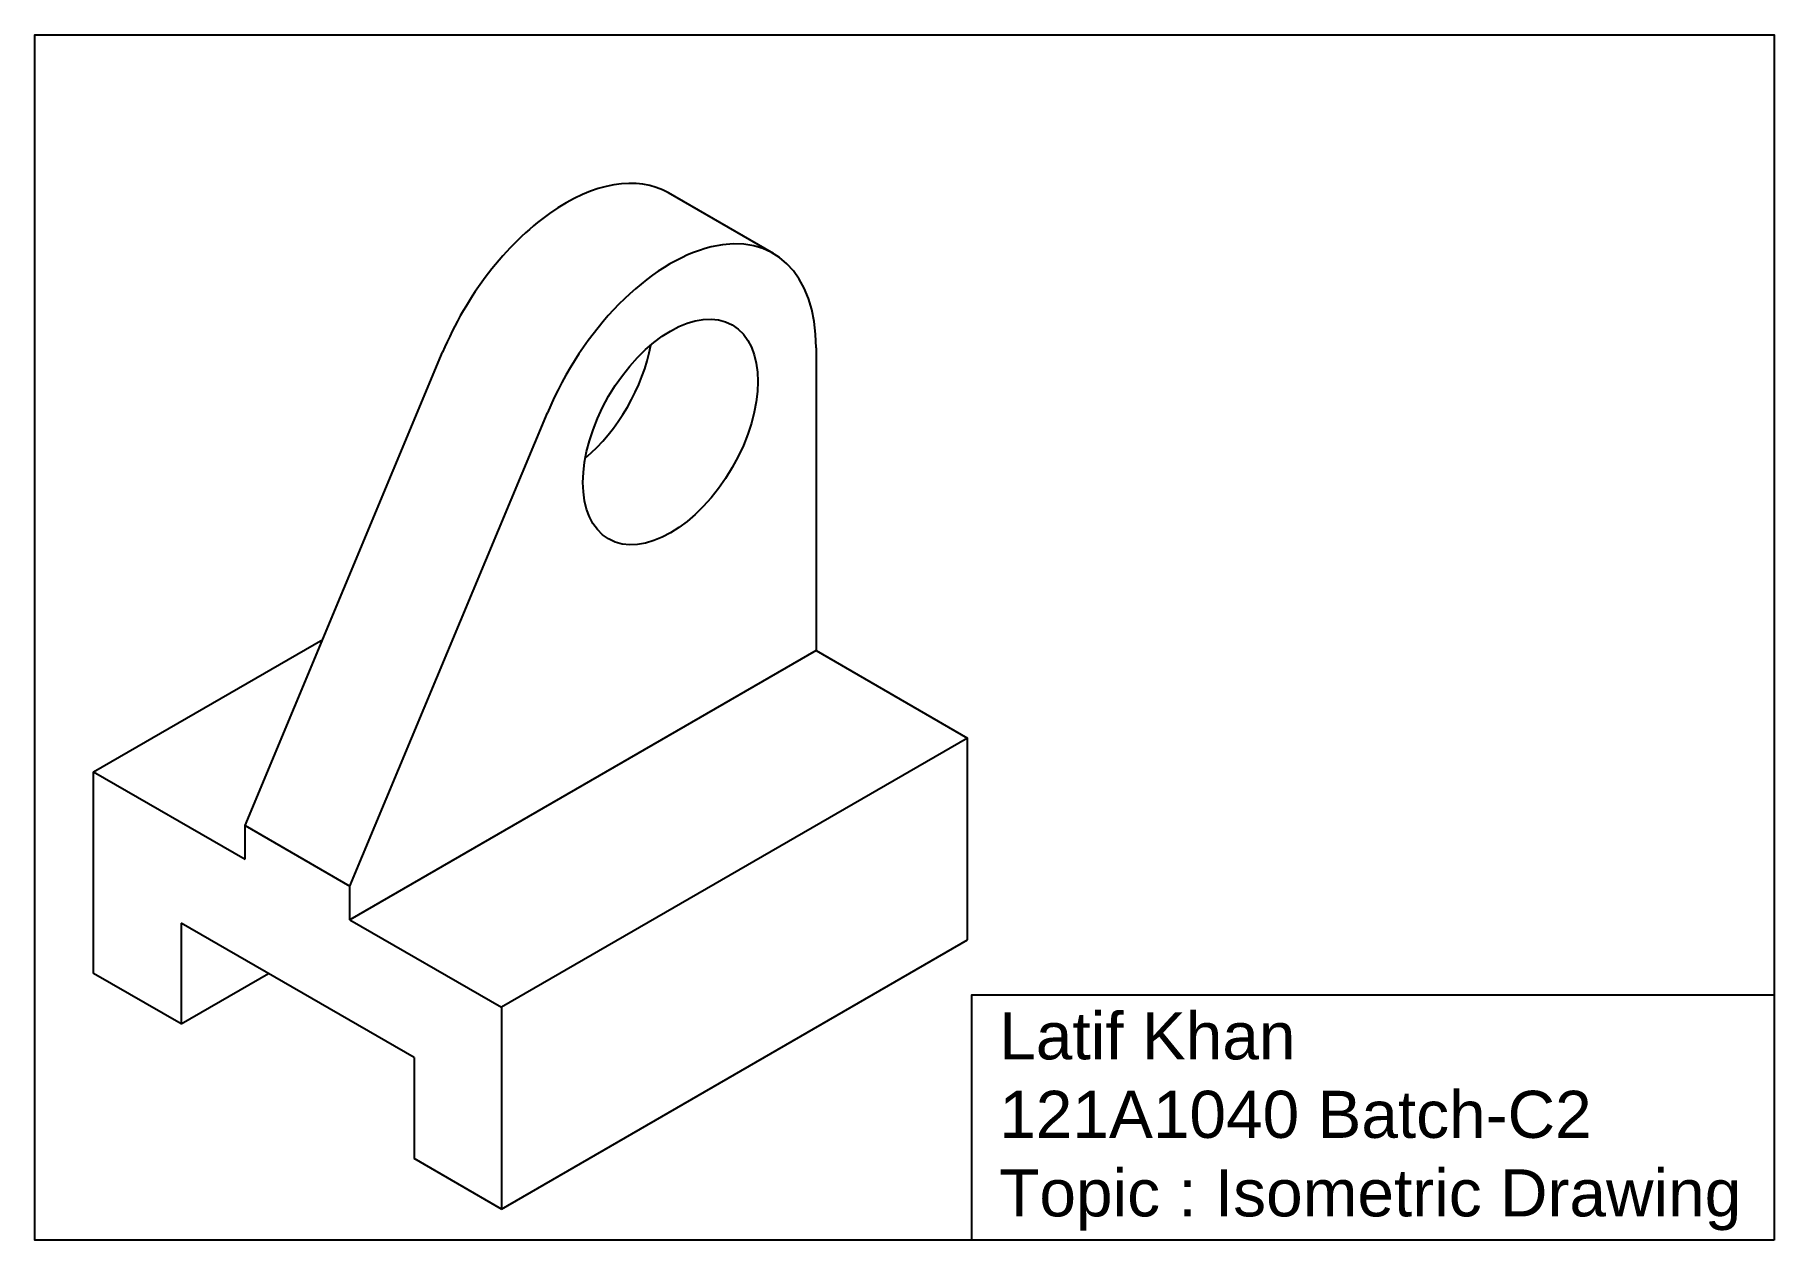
# Model space of a CAD drawing. Header units: inches. Extents: x -69 to 189, y -5 to 175.
import ezdxf

# ---------------------------------------------------------------- set-up
doc = ezdxf.new("R2010")
doc.units = ezdxf.units.IN
doc.header["$MEASUREMENT"] = 0
doc.styles.get("Standard").update_dxf_attribs({"font": 'arial.ttf'})

msp = doc.modelspace()

# ---------------------------------------------------------------- linework, layer by layer
for p, q in [((40.42, 142.02), (24.84, 151.02)), ((-38.11, 57), (-8.75, 127.34)), ((46.77, 128), (46.77, 83)), ((-22.52, 48), (6.84, 118.34)), ((-60.62, 65), (-26.56, 84.66)), ((46.77, 83), (-22.52, 43)), ((46.77, 83), (69.28, 70)), ((69.28, 70), (0, 30)), ((69.28, 40), (69.28, 70)), ((-60.62, 35), (-60.62, 65)), ((-60.62, 65), (-38.11, 52)), ((-38.11, 52), (-38.11, 57)), ((-38.11, 57), (-22.52, 48)), ((-22.52, 43), (-22.52, 48)), ((-47.63, 42.5), (-47.63, 27.5)), ((-12.99, 22.5), (-47.63, 42.5)), ((-22.52, 43), (0, 30)), ((0, 0), (69.28, 40)), ((-47.63, 27.5), (-60.62, 35)), ((-47.63, 27.5), (-34.64, 35)), ((0, 30), (0, 0)), ((-12.99, 22.5), (-12.99, 7.5)), ((0, 0), (-12.99, 7.5))]:
    msp.add_line(p, q)
for points in [[(189.17, -4.64), (-69.37, -4.64), (-69.37, 174.53), (189.17, 174.53)], [(189.17, -4.64), (69.92, -4.64), (69.92, 31.82), (189.17, 31.82)]]:
    msp.add_lwpolyline(points, close=True)
for centre, major_axis, start_param, end_param in [((9.53, 124.5), (-15.31, -26.52), 3.141593, 4.932222), ((25.11, 115.5), (-15.31, -26.52), 2.356194, 4.932222), ((9.53, 124.5), (-9.19, -15.91), 1.013198, 2.128395)]:
    msp.add_ellipse(centre, major_axis=major_axis, ratio=0.57735, start_param=start_param, end_param=end_param)
msp.add_ellipse((25.11, 115.5), major_axis=(-9.19, -15.91), ratio=0.57735)

# ---------------------------------------------------------------- texts
at = {"insert": (73.98, 29.24), "char_height": 7, "attachment_point": 1}
msp.add_mtext_dynamic_manual_height_columns('Latif Khan^J121A1040 Batch-C2^JTopic : Isometric Drawing', width=113.3979, gutter_width=1, heights=[0], dxfattribs=at)

doc.saveas('drawing.dxf')
